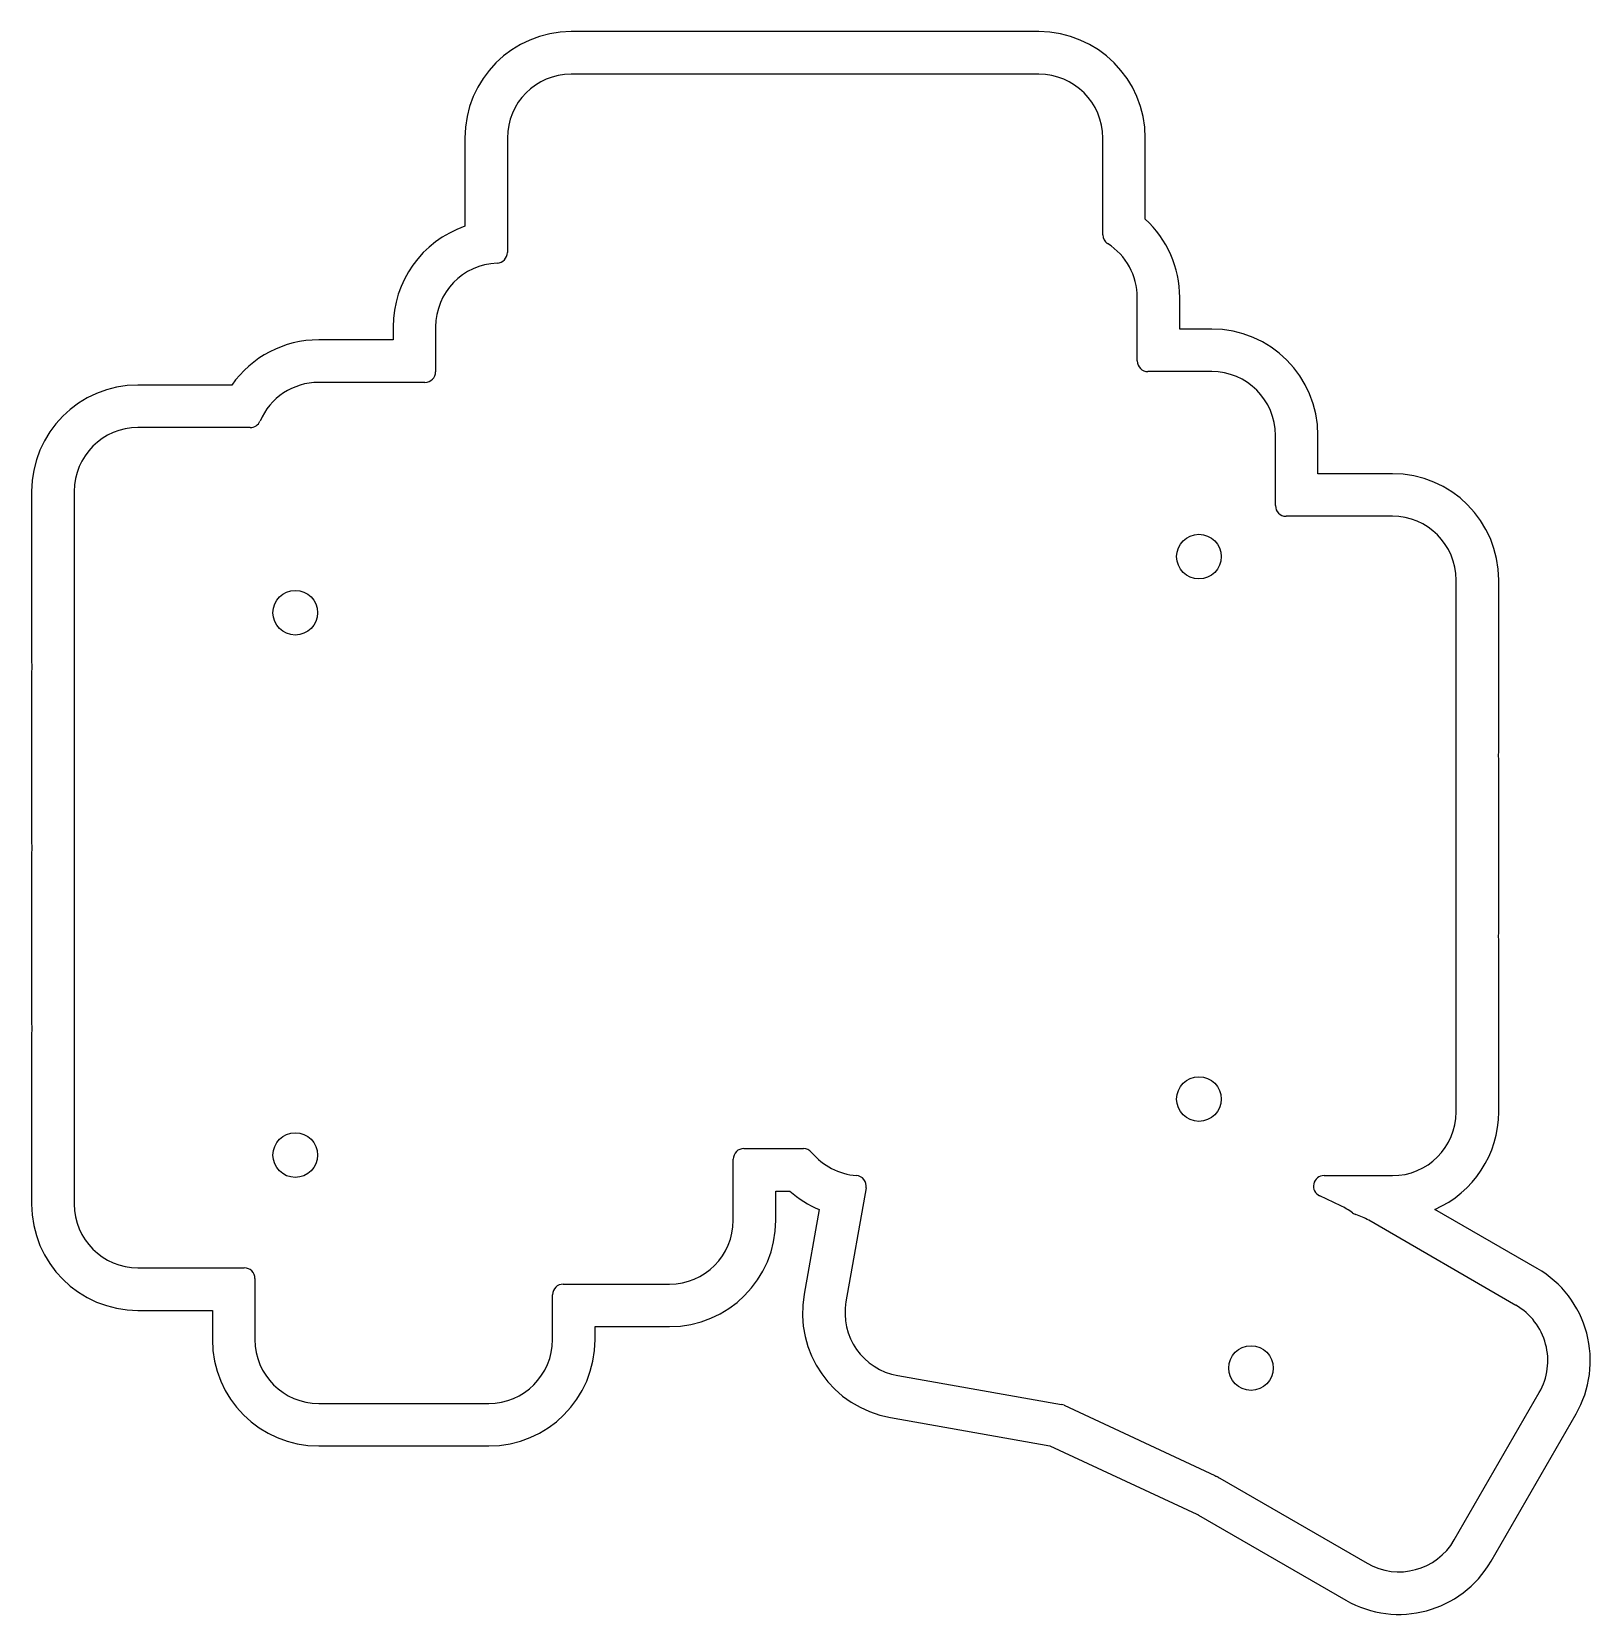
# Model space of a CAD drawing. Header units: millimetres. Extents: x 17 to 164, y -180 to -31.
import ezdxf

# ---------------------------------------------------------------- set-up
doc = ezdxf.new("R2010")
doc.units = ezdxf.units.MM

msp = doc.modelspace()

# ---------------------------------------------------------------- linework, layer by layer
for p, q in [((111.75, -30.77), (67.75, -30.77)), ((111.75, -34.77), (67.75, -34.77)), ((57.75, -40.77), (57.75, -49.07)), ((61.75, -40.77), (61.75, -51.53)), ((117.75, -49.86), (117.75, -40.77)), ((121.75, -48.39), (121.75, -40.77)), ((121, -61.73), (121, -55.77)), ((125, -58.73), (125, -55.77)), ((51, -58.53), (51, -59.75)), ((55, -58.53), (55, -62.75)), ((128, -58.73), (125, -58.73)), ((51, -59.75), (44, -59.75)), ((54, -63.75), (44, -63.75)), ((128, -62.73), (122, -62.73)), ((35.82, -64), (27, -64)), ((37.56, -68), (27, -68)), ((134, -75.33), (134, -68.73)), ((138, -72.33), (138, -68.73)), ((145, -72.33), (138, -72.33)), ((17, -74), (17, -90)), ((21, -74), (21, -90)), ((145, -76.33), (135, -76.33)), ((151, -98.33), (151, -82.33)), ((155, -98.33), (155, -82.33)), ((17, -91), (17, -107)), ((21, -91), (21, -107)), ((151, -115.33), (151, -99.33)), ((155, -115.33), (155, -99.33)), ((17, -108), (17, -124)), ((21, -108), (21, -124)), ((151, -132.33), (151, -116.33)), ((155, -132.33), (155, -116.33)), ((17, -125), (17, -141)), ((21, -125), (21, -141)), ((83, -142.53), (83, -136.78)), ((84, -135.78), (89.6, -135.78)), ((138.58, -138.33), (145, -138.33)), ((87, -142.53), (87, -139.78)), ((87, -139.78), (88.33, -139.78)), ((95.49, -139.49), (93.6, -150.18)), ((140.14, -141.16), (138.16, -140.24)), ((91.07, -141.52), (89.66, -149.48)), ((156.62, -150.53), (142.77, -142.53)), ((158.62, -147.06), (148.99, -141.5)), ((27, -147), (37, -147)), ((38, -148), (38, -153.75)), ((67, -148.53), (77, -148.53)), ((66, -153.75), (66, -149.53)), ((27, -151), (34, -151)), ((34, -151), (34, -153.75)), ((70, -153.75), (70, -152.53)), ((70, -152.53), (77, -152.53)), ((98.47, -157.13), (113.88, -159.84)), ((150.82, -172.58), (158.82, -158.72)), ((44, -159.75), (60, -159.75)), ((114.13, -159.92), (128.3, -166.53)), ((97.78, -161.07), (112.79, -163.72)), ((154.28, -174.58), (162.28, -160.72)), ((44, -163.75), (60, -163.75)), ((112.79, -163.72), (126.61, -170.16)), ((128.77, -166.77), (142.62, -174.77)), ((126.77, -170.24), (140.62, -178.24))]:
    msp.add_line(p, q)
for centre in [(126.8, -80.13), (41.8, -85.4), (126.8, -131.13), (41.8, -136.4), (131.7, -156.42)]:
    msp.add_circle(centre, 2.1)
for centre, radius, start, end in [((67.75, -40.77), 10, 90, 180), ((111.75, -40.77), 10, 0, 90), ((67.75, -40.77), 6, 90, 180), ((111.75, -40.77), 6, 0, 90), ((61, -58.53), 10, 108.9656, 180), ((115, -55.77), 10, 0, 47.5458), ((118.75, -49.86), 1, 180, 237.6076), ((60.75, -51.53), 1, 272.0467, 0), ((115, -55.77), 6, 0, 57.6076), ((61, -58.53), 6, 92.0467, 180), ((128, -68.73), 10, 0, 90), ((44, -69.75), 10, 90, 144.9004), ((122, -61.73), 1, 180, 270), ((44, -69.75), 6, 90, 156.8676), ((54, -62.75), 1, 270, 0), ((128, -68.73), 6, 0, 90), ((27, -74), 10, 90, 180), ((27, -74), 6, 90, 180), ((37.56, -67), 1, 270, 336.8676), ((145, -82.33), 10, 0, 90), ((135, -75.33), 1, 180, 270), ((145, -82.33), 6, 0, 90), ((27, -90), 10, 180, 182.866), ((27, -91), 10, 177.134, 180), ((27, -90), 6, 180, 184.096), ((27, -91), 6, 175.904, 180), ((20.02, -90.5), 1, 355.904, 364.096), ((145, -98.33), 6, 355.904, 360), ((151.98, -98.83), 1, 175.904, 184.096), ((145, -99.33), 6, 0, 4.096), ((145, -98.33), 10, 357.134, 360), ((145, -99.33), 10, 0, 2.866), ((27, -107), 10, 180, 182.866), ((27, -107), 6, 180, 184.096), ((27, -108), 10, 177.134, 180), ((27, -108), 6, 175.904, 180), ((20.02, -107.5), 1, 355.904, 364.096), ((145, -115.33), 6, 355.904, 360), ((151.98, -115.83), 1, 175.904, 184.096), ((145, -116.33), 6, 0, 4.096), ((145, -115.33), 10, 357.134, 360), ((145, -116.33), 10, 0, 2.866), ((27, -124), 10, 180, 182.866), ((27, -125), 10, 177.134, 180), ((27, -124), 6, 180, 184.096), ((27, -125), 6, 175.904, 180), ((20.02, -124.5), 1, 355.904, 364.096), ((145, -132.33), 6, 270, 360), ((145, -132.33), 10, 293.5067, 360), ((84, -136.78), 1, 90, 180), ((89.6, -136.78), 1, 399.473, 90), ((95, -132.33), 6, 219.473, 265.9357), ((94.5, -139.31), 1, 350, 445.9357), ((138.58, -139.33), 1, 90, 245), ((95, -132.33), 10, 228.1591, 246.8435), ((27, -141), 10, 180, 270), ((27, -141), 6, 180, 270), ((137.6, -146.6), 6, 52.4692, 65), ((77, -142.53), 10, 270, 360), ((77, -142.53), 6, 270, 360), ((141.87, -141.04), 1, 232.4692, 252.5308), ((139.77, -147.72), 6, 60, 72.5308), ((37, -148), 1, 360, 90), ((153.62, -155.72), 10, 330, 420), ((67, -149.53), 1, 90, 180), ((99.51, -151.22), 10, 170.0046, 260), ((99.51, -151.22), 6, 170, 260), ((153.62, -155.72), 6, 330, 420), ((44, -153.75), 10, 180, 270), ((44, -153.75), 6, 180, 270), ((60, -153.75), 10, 270, 360), ((60, -153.75), 6, 270, 360), ((113.7, -160.83), 1, 425, 80), ((130.84, -161.1), 6, 245, 246.7711), ((128.08, -167.53), 1, 418.2289, 426.7711), ((131.77, -161.58), 6, 238.2289, 240), ((130.84, -161.1), 10, 245, 245.4884), ((131.77, -161.58), 10, 239.5116, 240), ((145.62, -169.58), 6, 240, 330), ((145.62, -169.58), 10, 240, 330)]:
    msp.add_arc(centre, radius, start, end)

doc.saveas('drawing.dxf')
